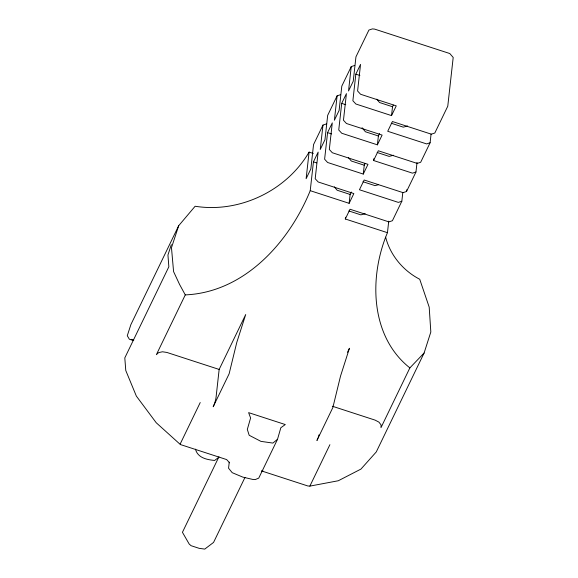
<?xml version="1.0" encoding="UTF-8"?>
<svg xmlns="http://www.w3.org/2000/svg" width="578" height="578" viewBox="0 0 578 578"><rect width="100%" height="100%" fill="white"/><g stroke="black" fill="none" stroke-linecap="round" stroke-linejoin="round"><path stroke-width="0.87" d="M219.156 369.436L216.042 397.454A6.914 1.163 -72 0 1 213.195 406.753L229.126 373.8L236.778 342.429L245.701 314.54L219.156 369.436L166.898 352.45L162.497 351.778L158.647 352.587L156.371 354.668L185.271 294.896L179.556 284.412L173.581 271.602L171.478 247.709L178.689 225.716L195.126 206.252C239.371 213.318 286.536 190.805 309.086 152.108L313.298 153.473M229.235 462.19L228.563 468.216L232.212 472.681L242.789 477.11L252.651 479.408L255.223 479.588L258.749 478.114L277.505 439.323L280.843 427.72L285.294 424.555L248.612 412.634L250.606 417.981L247.319 429.425L249.183 435.27L260.902 441.361L272.874 443.08L277.505 439.323M309.086 152.108L306.123 178.696L310.834 168.949L313.551 144.579L322.972 125.086L326.462 123.923M310.234 190.675L313.435 161.862L318.146 152.115L315.191 178.71L318.189 181.976L353.844 193.572L349.134 203.319L310.234 190.675C289.188 242.341 244.357 292.352 185.271 294.896M322.972 125.086L320.255 149.464L324.966 139.717L327.683 115.34L337.104 95.847L340.594 94.684M327.574 132.629L324.612 159.217L327.61 162.49L363.266 174.079L367.984 164.333L332.321 152.744L329.323 149.471L332.285 122.883L327.574 132.629L331.627 133.944M337.104 95.847L334.395 120.224L339.105 110.477L341.815 86.1L351.236 66.607L354.726 65.444M341.706 103.39L338.744 129.978L341.743 133.251L377.405 144.84L382.116 135.093L346.453 123.504L343.462 120.231L346.417 93.643L341.706 103.39L345.76 104.705M351.236 66.607L348.527 90.984L353.237 81.238L355.947 56.861L368.909 30.063L372.391 28.9L374.667 29.117L449.785 53.53L453.195 57.46L447.769 106.215L434.815 133.012L431.325 134.175L392.426 121.532L387.715 131.278L426.615 143.922L430.104 142.759L431.072 134.053M355.838 74.15L352.883 100.745L355.875 104.011L391.537 115.607L396.248 105.861L360.585 94.265L357.594 90.999L360.549 64.404L355.838 74.15L359.892 75.465M332.321 406.218L375.158 420.141L378.922 422.128L381.054 424.881L380.974 427.677L409.867 367.897C369.862 336.259 368.93 276.436 387.455 232.688L345.312 218.99L345.507 217.22M349.134 203.319L350.124 194.454L351.301 192.019M363.266 174.079L364.256 165.214L365.043 163.588M417.034 162.418L415.965 171.998L412.482 173.162L373.576 160.511L373.778 158.74M377.405 144.84L378.388 135.975L379.565 133.54M391.537 115.607L392.52 106.742L393.307 105.117M387.455 232.688L388.734 221.164M345.312 218.99L350.022 209.243L388.922 221.887L392.411 220.724L401.833 201.231L402.801 192.532M401.833 201.231L398.343 202.394L359.444 189.75L364.154 180.004L403.054 192.647L406.544 191.491L406.739 189.75M261.502 470.911L307.843 485.975L309.873 486.112L338.296 480.752L360.947 469.09L376.278 451.924L424.093 353.028L430.827 332.003L429.194 307.142L419.729 279.261C403.234 270.764 390.237 255.259 385.656 237.19M171.312 244.631L167.945 255.014L168.848 266.79L124.805 357.898L125.773 370.498L136.35 396.089L156.226 422.749L180.372 444.54L226.648 459.582L229.618 462.819M178.689 225.716L130.874 324.619L127.276 335.739L129.364 339.235L133.605 340.615M180.206 443.962L200.226 402.541M218.954 456.772L182.438 532.302L189.194 544.043L191.08 545.697L199.15 548.327L204.756 549.1L213.564 542.417L244.971 477.442M373.576 160.511L378.287 150.771L417.193 163.415L420.683 162.252L430.104 142.759M406.544 191.491L415.965 171.998M347.486 352.291L349.437 348.259L340.514 376.148L332.863 407.519L316.932 440.479A6.914 1.163 -72 0 0 317.878 438.261M309.873 486.112L329.901 444.692M424.093 353.028L409.867 367.897M218.679 457.371L214.619 460.456C206.873 459.698 197.705 457.921 195.451 449.142M261.523 471.308L262.918 470.846M407.613 126.011L403.285 127.153L391.27 123.251M393.481 155.244L389.153 156.392L377.138 152.484M378.482 184.714L375.021 185.632L363.006 181.723M365.209 213.723L360.882 214.864L348.874 210.963M392.52 106.742L379.558 102.523L376.733 99.149M378.388 135.975L365.419 131.762L362.03 127.709M364.256 165.214L351.287 161.002L348.462 157.621M313.435 161.862L316.679 162.917M350.124 194.454L337.155 190.234L334.33 186.86M131.22 339.315L133.764 340.139M318.998 434.858A6.914 1.163 -72 0 1 318.175 437.445"/></g></svg>
